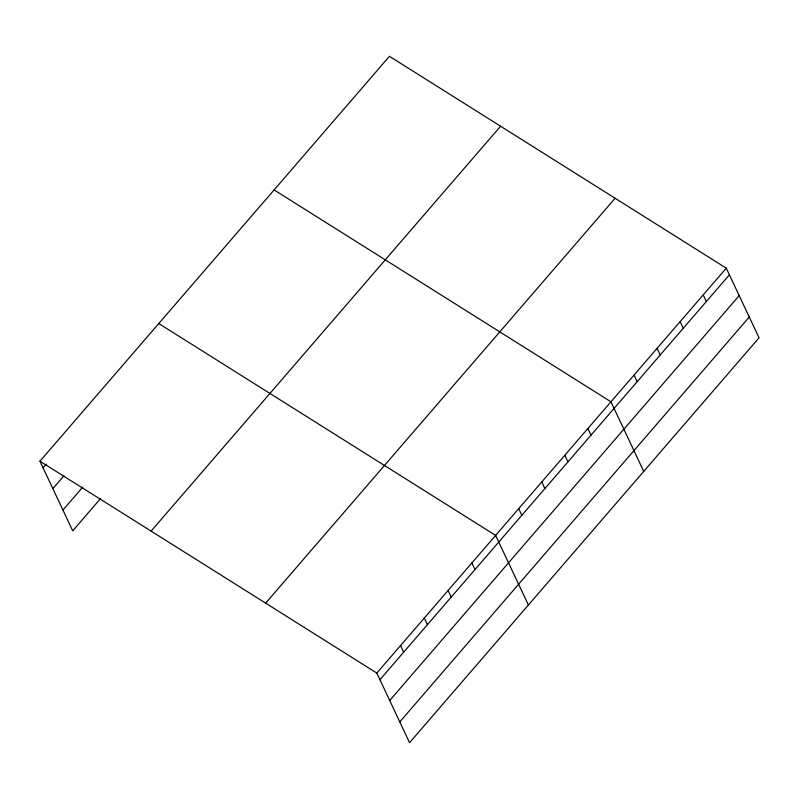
<?xml version="1.0" encoding="UTF-8"?>
<svg xmlns="http://www.w3.org/2000/svg" width="799" height="799" viewBox="0 0 799 799"><rect width="100%" height="100%" fill="white"/><g stroke="black" fill="none" stroke-linecap="round" stroke-linejoin="round"><path stroke-width="1.2" d="M39.95 461.203L389.433 56.31L726.281 268.174L759.05 337.797L409.567 742.69L376.808 673.068L39.95 461.203L72.719 530.826L100.444 498.706M43.076 467.844L46.242 464.169M52.854 488.628L63.95 475.775M62.931 510.042L82.736 487.1M151.111 531.115L500.593 126.222M265.638 603.145L615.12 198.252M376.808 673.068L726.281 268.174M379.924 679.709L729.407 274.806M389.712 700.493L739.195 295.6M399.79 721.906L749.272 317.013M274.107 189.922L610.955 401.787L643.724 471.41M158.771 323.535L495.63 535.4L528.389 605.033M703.22 294.891L706.346 301.533M680.149 321.617L683.275 328.259M657.088 348.344L660.214 354.976M634.026 375.061L637.143 381.702M587.894 428.514L591.01 435.145M564.823 455.23L567.949 461.872M541.762 481.957L544.888 488.598M518.691 508.673L521.817 515.315M471.859 562.935L474.986 569.577M448.099 590.471L451.225 597.103M424.329 617.997L427.455 624.638M400.569 645.532L403.695 652.174"/></g></svg>
